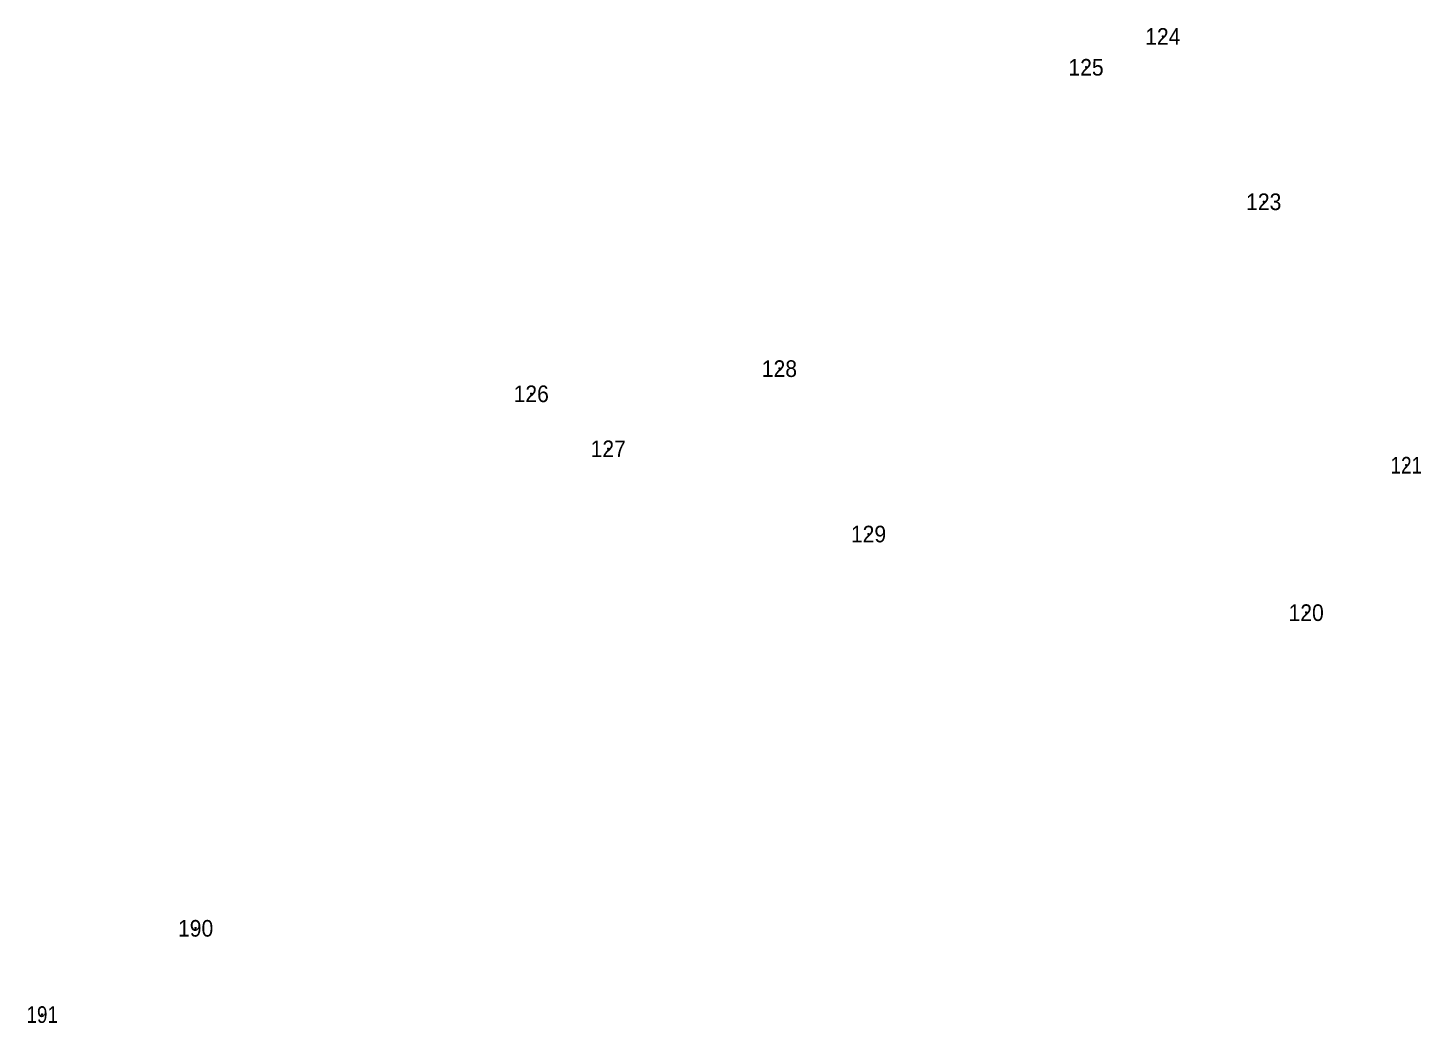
# Model space of a CAD drawing. Header units: metres. Extents: x 551938 to 556775, y 1847899 to 1849752.
# Drawn here: x 553941.8 to 554360.7, y 1848818.6 to 1849117.9 of the extents above; entities that cross this region are included whole.
import ezdxf
from ezdxf.enums import TextEntityAlignment as Align

# ---------------------------------------------------------------- set-up
doc = ezdxf.new("R2010")
doc.units = ezdxf.units.M
doc.header["$LTSCALE"] = 2
doc.layers.add('11', color=7, linetype='Continuous', lineweight=13)
doc.layers.add('12', color=7, linetype='Continuous')

msp = doc.modelspace()

# ---------------------------------------------------------------- linework, layer by layer
at = {"layer": '11'}
for p, q in [((554283.34, 1849115.31), (554282.72, 1849115.31)), ((554283.03, 1849114.99), (554283.03, 1849115.62)), ((554260.26, 1849106.03), (554259.64, 1849106.03)), ((554259.95, 1849105.71), (554259.95, 1849106.34)), ((554313.68, 1849065.59), (554313.06, 1849065.59)), ((554313.37, 1849065.28), (554313.37, 1849065.9)), ((554168.08, 1849015.42), (554167.45, 1849015.42)), ((554167.76, 1849015.11), (554167.76, 1849015.73)), ((554093.45, 1849007.85), (554092.82, 1849007.85)), ((554093.14, 1849007.54), (554093.14, 1849008.16)), ((554116.6, 1848991.31), (554115.97, 1848991.31)), ((554116.28, 1848991), (554116.28, 1848991.62)), ((554356.23, 1848986.08), (554356.23, 1848986.71)), ((554356.54, 1848986.39), (554355.92, 1848986.39)), ((554194.86, 1848965.69), (554194.24, 1848965.69)), ((554194.55, 1848965.38), (554194.55, 1848966)), ((554326.44, 1848942.05), (554325.82, 1848942.05)), ((554326.13, 1848941.74), (554326.13, 1848942.36)), ((553992.55, 1848847.14), (553991.93, 1848847.14)), ((553992.24, 1848846.83), (553992.24, 1848847.45)), ((553946.41, 1848821.2), (553945.78, 1848821.2)), ((553946.1, 1848820.89), (553946.1, 1848821.51))]:
    msp.add_line(p, q, dxfattribs=at)

# ---------------------------------------------------------------- texts
at = {"layer": '12'}
for s, width, p in [('124', 0.95, (554283.03, 1849112.81)), ('125', 0.95, (554259.95, 1849103.53)), ('123', 0.95, (554313.37, 1849063.09)), ('128', 0.95, (554167.76, 1849012.92)), ('126', 0.95, (554093.135, 1849005.35)), ('127', 0.95, (554116.29, 1848988.81)), ('121', 0.85, (554356.235, 1848983.89)), ('129', 0.95, (554194.55, 1848963.19)), ('120', 0.95, (554326.13, 1848939.55)), ('190', 0.95, (553992.24, 1848844.64)), ('191', 0.85, (553946.105, 1848818.7))]:
    msp.add_text(s, height=5, dxfattribs=dict(at, width=width)).set_placement(p, align=Align.CENTER)

doc.saveas('drawing.dxf')
